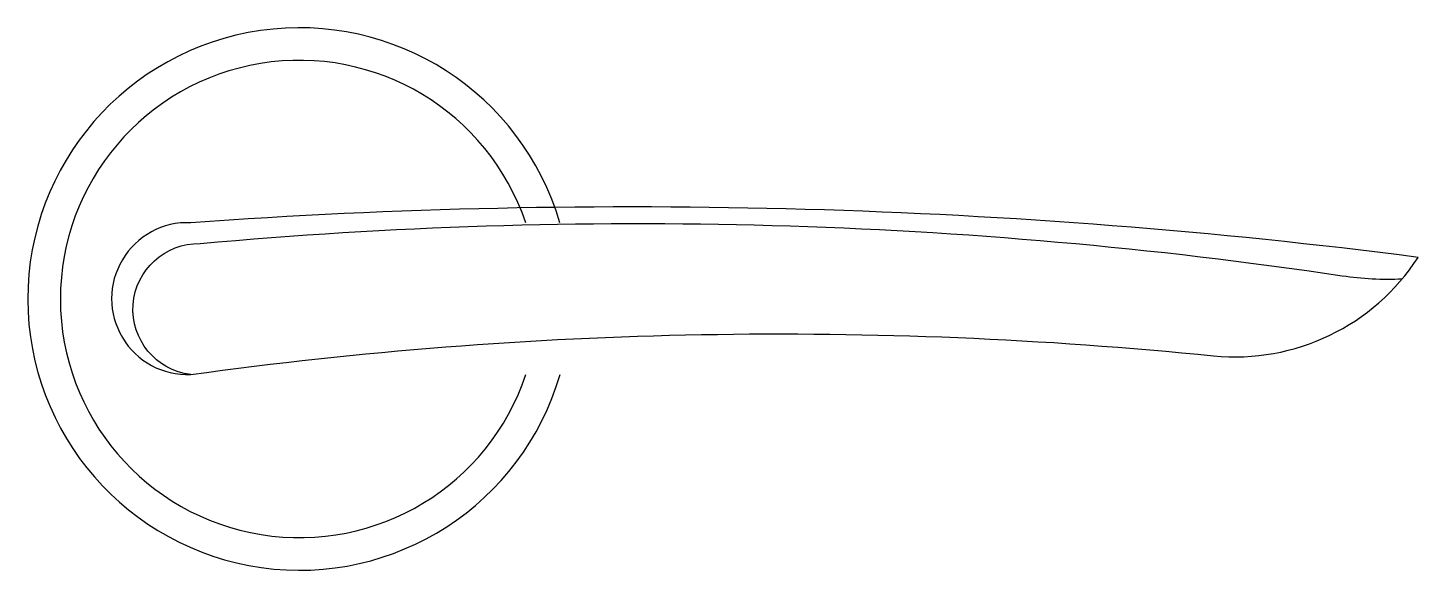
# Model space of a CAD drawing. Header units: metres. Extents: x 447 to 639, y 1821 to 1896.
import ezdxf

# ---------------------------------------------------------------- set-up
doc = ezdxf.new("R2010")
doc.units = ezdxf.units.M
doc.layers.add('3', color=3, linetype='Continuous')
doc.layers.add('7', color=7, linetype='Continuous')

msp = doc.modelspace()

# ---------------------------------------------------------------- linework, layer by layer
at = {"layer": '3'}
msp.add_lwpolyline([(469.85, 1848.38, -0.95), (471.15, 1866.49, -0.06), (628.9, 1862.05, 0.05), (637.17, 1861.63, 0.05)], format="xyb", dxfattribs=at)
msp.add_arc((484.85, 1858.83), 33, 18.64, 341.53, dxfattribs=at)
at = {"layer": '7'}
msp.add_lwpolyline([(469.85, 1848.38, -0.06), (611.13, 1850.96, 0.28), (639.38, 1864.59, 0.05), (469.85, 1869.38, 1.04)], format="xyb", close=True, dxfattribs=at)
msp.add_arc((484.85, 1858.83), 37.5, 16.33, 343.81, dxfattribs=at)

doc.saveas('drawing.dxf')
